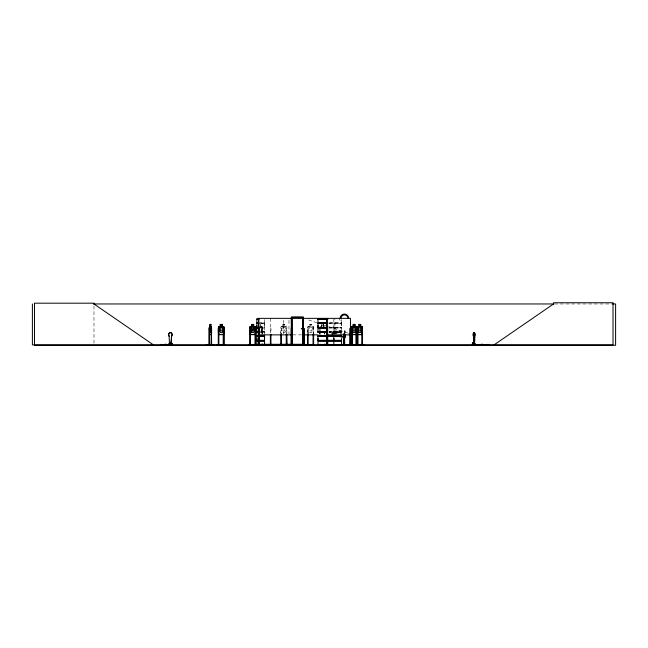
<?xml version="1.0" encoding="UTF-8"?>
<svg xmlns="http://www.w3.org/2000/svg" width="648" height="648" viewBox="0 0 648 648"><rect width="100%" height="100%" fill="white"/><g stroke="black" fill="none" stroke-linecap="round" stroke-linejoin="round"><path stroke-width="0.49" stroke-dasharray="3.24 2.43" d="M264.554 325.426L264.562 322.809L259.702 322.769M333.841 319.108L333.841 327.37L333.85 325.426M334.927 325.426L334.935 319.108M341.561 325.426L341.561 322.809L329.144 322.769M264.554 335.753L264.651 327.661L259.686 327.823M333.841 327.37L333.85 335.753M334.927 335.753L334.935 323.53M341.561 335.753L341.642 327.702M344.874 331.079L344.89 331.509M345.044 331.509C344.137 332.4 344.007 330.197 345.044 331.079L345.028 331.509L336.11 331.574L336.215 331.015M264.635 323.206L259.686 323.263M264.603 332.084L260.699 332.1M329.208 332.254L341.65 331.833L329.135 331.752M261.897 334.554L262.529 332.594L262.562 327.143L261.922 326.43L260.755 326.43M262.148 333.947L262.594 332.602M286.157 334.554L286.902 332.602M312.968 334.554L313.648 332.594L313.713 327.143L313 326.43L311.68 326.43L311.68 324.397L309.655 324.397L309.72 326.495L308.707 327.175L308.707 330.966L309.72 332.594L311.615 332.594L312.628 330.966L312.628 327.175L311.615 326.495L311.615 324.462L309.72 324.462M313.251 333.947L313.713 332.602M348.519 333.671L349.126 333.509M341.626 331.889L329.135 331.906M341.626 323.271L329.111 323.263M341.626 327.823L329.111 327.823M261.97 332.319L262.651 332.319M332.343 332.319L333.015 332.319M338.969 332.319L339.649 332.319M338.402 332.894L338.418 332.23L336.32 333.558C334.328 331.015 333.234 333.202 335.923 333.963M260.731 332.594L261.63 330.966L261.63 327.175L260.731 326.495L260.755 324.397L260.788 326.43M334.271 332.019L333.68 333.04L331.865 332.967L331.898 335M335.656 332.319L336.855 332.319M307.687 327.183L308.302 326.495L312.968 326.495L313.648 327.175L313.656 333.242M334.287 330.942L333.68 331.614L333.68 334.935M260.699 331.93L264.603 331.752M554.534 303.961L611.599 303.961M260.699 323.028L264.643 323.085M329.111 323.028L341.609 323.012M259.702 323.53L264.562 323.53L264.643 327.645M329.144 323.53L341.569 323.53L341.65 327.645M282.909 324.462L284.804 324.462M283.249 324.802L284.464 324.802L284.464 325.482L283.249 325.482M282.844 326.43L281.459 326.43L280.811 327.151L280.778 333.242M284.869 326.43L286.189 326.43L286.902 327.143L286.837 333.242M309.655 326.43L308.27 326.43L307.622 327.151L308.043 333.947M320.193 326.43L321.481 326.43M324.526 326.43L323.303 326.43L323.303 324.397M259.046 326.495L261.93 326.495L262.497 327.175L262.391 333.242M281.483 326.495L286.157 326.495M259.702 327.321L264.562 327.321M329.144 327.321L341.569 327.321M259.686 327.588L264.619 327.588M329.111 327.588L341.601 327.524M260.699 328.091L264.562 328.091M329.144 328.091L341.569 328.091M262.489 328.39L261.897 328.39L261.897 333.242M270.41 328.39L270.969 328.39L270.969 333.356M280.778 328.39L281.345 328.39L281.345 333.242M286.845 328.39L286.278 328.39L286.286 333.242M313.656 328.39L313.089 328.39L313.097 333.242M264.554 331.646L260.699 331.654L264.57 331.744L264.546 332.311L260.699 332.311M329.144 331.646L341.561 331.646M330.221 332.319L329.071 332.254L341.561 332.319M334.271 333.04L337.551 333.04L337.551 334.935M343.019 333.582L344.428 333.582M343.966 333.72L344.655 333.72M292.839 334.87L301.514 334.87M308.61 319.966L317.172 322.834M322.89 324.737L327.645 326.325M328.601 326.649L349.547 333.639M337.551 332.019L338.961 333.04M339.155 319.245L340.313 320.444M260.731 330.966L261.784 333.331M307.687 332.594L308.1 333.898M280.876 332.594L281.289 333.898L280.811 332.602M319.61 332.602L320.177 334.619M344.501 331.079L344.534 333.558M341.561 322.769L341.569 319.108M264.554 322.769L264.562 319.108M345.011 333.558L345.028 330.966L334.255 330.942L333.623 331.582L333.623 332.967M344.639 331.638L344.639 333.558M340.718 335.381L340.718 331.565L338.969 330.942L340.694 331.614L340.662 333.485M332.805 334.595L332.805 333.38L332.213 333.38L332.213 334.595M331.954 333.04L331.954 334.935M324.697 331.298L324.697 334.214M324.608 331.298L324.608 334.214M323.239 324.462L323.271 326.495M322.931 324.802L322.931 325.482L321.821 325.482L321.821 324.802M321.546 325.142L321.546 326.495M321.457 324.397L321.513 326.495M320.201 329.354L320.201 332.27M320.112 331.298L320.112 334.214M319.699 328.082L319.691 334.214L319.602 331.298M308.148 333.242L308.156 328.39L307.589 328.39L307.598 333.242M288.984 320.298L288.984 333.898M283.306 320.298L283.306 333.898M270.41 318.354L270.41 333.898M261.995 328.39L261.995 333.242M260.431 324.802L260.431 325.482M93.976 305.953L93.976 343.902M285.817 330.966L284.804 332.594L282.909 332.594L281.888 330.966L281.888 327.175L282.909 326.495L282.844 324.397L284.869 324.397L284.804 326.495L285.817 327.175L285.817 330.966M311.275 324.802L310.06 324.802L310.06 325.482L311.275 325.482L311.275 324.802M284.804 327.175L282.909 327.175L282.909 330.966L284.804 330.966L284.804 327.175M311.615 327.175L309.72 327.175L309.72 330.966L311.615 330.966L311.615 327.175"/><path stroke-width="0.97" d="M256.835 340.313L256.835 336.514L264.562 336.514L264.554 340.313L256.835 340.313L256.843 338.418M258.771 327.321L256.835 327.321L256.843 325.426M264.554 338.418L264.554 336.514M325.709 340.313L317.982 340.313L317.99 338.418M325.709 327.321L317.982 327.321L317.99 325.426M333.85 338.418L333.85 340.313L333.841 336.514M255.774 344.89L255.677 344.299L254.956 344.299L254.956 344.898L264.554 344.631M261.808 344.89L261.841 344.469M261.97 344.89L261.922 344.299M474.474 344.104L474.66 336.15A2.066 0.883 -90 0 0 474.66 333.226A2.066 0.883 -90 0 0 473.413 333.226A2.066 0.883 -90 0 0 473.413 336.15L473.591 344.104M474.595 344.104L474.773 336.15A2.066 0.883 -90 0 0 474.773 333.226A2.066 0.883 -90 0 0 473.526 333.226A2.066 0.883 -90 0 0 473.526 336.15L473.712 344.104M169.476 344.104L169.12 336.15A2.066 1.725 -90 0 1 169.12 333.226A2.066 1.725 -90 0 1 171.566 333.226A2.066 1.725 -90 0 1 171.566 336.15L170.837 343.205M171.323 343.108L171.631 336.15A2.066 1.725 -90 0 0 171.631 333.226A2.066 1.725 -90 0 0 169.193 333.226A2.066 1.725 -90 0 0 169.193 336.15L169.12 336.15M473.283 342.784C473.226 343.327 472.554 342.549 473.915 343.205M473.34 342.962L473.89 343.205M344.372 336.539L345.011 336.45L345.011 337.138M170.959 343.205C169.695 342.8 171.283 342.711 171.072 343.205M170.44 343.205C172.198 342.857 169.906 342.509 170.562 343.205M170.44 342.719L171.169 342.986L170.61 342.849M170.343 343.14L170.91 343.181M171.072 342.719L170.432 342.962L171.08 343.084M170.643 343.14L170.497 342.711M209.531 334.619L211.426 334.619L211.345 326.495M211.426 334.619L211.669 332.594M472.975 343.14L473.315 342.849M473.915 342.719L473.243 343.148M473.963 343.14L473.55 343.076M206.283 344.59L214.415 344.849M344.906 336.45L344.906 337.138M301.255 344.849L301.231 344.388M305.662 344.849L301.271 344.566L305.678 344.566M329.322 344.59L318.257 344.817M356.044 334.619L356.635 332.602M361.803 334.619L362.394 332.602M223.39 334.619L224.062 332.602L224.062 327.143L223.374 326.43L222.151 326.43L222.175 324.397L220.271 324.397L220.271 326.43L218.992 326.43L218.392 327.151L218.392 332.602L218.967 334.619L223.414 334.619M249.82 332.602L250.436 334.619L255.045 334.619L255.701 332.602M255.037 334.619L255.717 332.602L255.709 327.143L255.02 326.43L253.724 326.43M209.32 344.898L209.296 327.151L210.138 326.43M209.596 334.619L209.353 327.151L209.612 326.495L211.41 326.495M217.048 344.59L225.196 344.59M248.8 344.849L266.587 344.898M250.193 344.858L250.177 344.299M280.487 344.89L280.714 344.299M307.371 344.59L307.654 344.299M488.884 344.736L472.279 344.874M473.72 343.553L473.631 344.898M487.547 344.412L487.466 344.898M488.722 344.882L488.867 344.412L480.533 344.631M250.298 334.182L254.048 326.43M301.304 328.552C302.689 327.669 301.296 329.994 301.425 328.398M345.011 337.073L345.011 334.522M351.467 344.898L351.459 327.151L352.01 326.43L353.225 326.43M351.581 344.898L351.5 327.151L352.042 326.43M358.976 326.43L357.769 326.43L357.218 327.151L357.283 344.898M357.801 326.43L357.275 327.183L357.429 344.898M160.704 344.882L160.51 344.412L167.354 344.631M161.206 344.882L160.882 344.89M162.446 344.89L163.102 344.412M169.711 343.553L169.582 344.89M171.655 344.89L172.295 344.631L172.303 343.553L171.161 343.553M249.764 344.898L249.804 327.151L250.428 326.43L251.78 326.43M249.82 327.151L250.444 326.43M340.038 344.858L364.168 344.849M353.241 326.495L352.382 327.175L352.382 330.966L353.241 332.594L354.853 332.594L355.72 330.966L355.72 327.175L354.853 326.495L354.853 324.462L353.241 324.462L353.281 326.495L353.184 324.397L354.95 324.397L354.885 326.495M494.051 344.898L553.538 303.961L553.538 302.754L613.016 302.754L613.016 344.898L32.4 344.898L32.4 303.961M160.348 344.898L172.465 344.898M172.271 344.752L160.542 344.752M327.71 344.744L327.661 328.39L327.119 328.39M93.215 303.961L553.846 303.961M612.562 303.961L615.6 303.961L615.6 345.246L34.49 345.246L34.49 303.183L93.976 303.183L93.976 303.961L153.454 344.898M292.175 317.99L302.527 317.99M291.875 318.354L258.795 318.354L258.746 344.898M256.835 318.954L258.779 318.946M317.974 318.954L325.709 318.954M327.2 318.954L327.742 318.946M258.892 319.132L256.835 319.091L256.843 322.769L258.771 322.769M317.974 319.108L325.709 319.091M327.2 319.091L327.718 319.108M256.843 319.334L258.779 319.334M317.99 319.334L325.701 319.334M327.216 319.334L327.75 319.334M325.709 322.769L317.982 322.769L317.982 319.108M327.208 322.769L327.734 322.769M256.786 323.028L258.746 323.028M317.925 323.028L325.758 323.028M327.159 323.028L327.677 323.028M256.786 323.263L258.746 323.263M317.925 323.263L325.758 323.263M327.159 323.263L327.677 323.263M258.771 323.53L256.835 323.53L256.835 327.321M325.709 323.53L317.982 323.53L317.982 327.321M327.208 323.53L327.734 323.53M210.098 324.462L210.892 324.462M220.336 324.462L222.118 324.462M251.829 324.462L253.676 324.462M359 324.462L360.644 324.462M210.851 326.43L211.418 326.43M354.91 326.43L356.06 326.43M360.669 326.43L361.819 326.43M219.016 326.495L223.374 326.495L223.973 327.175M250.452 326.495L254.98 326.495M352.034 326.495L356.036 326.495M357.793 326.495L361.795 326.495L362.37 327.175L362.297 344.898L362.281 344.299M224.038 327.143L223.941 344.898M356.667 344.898L356.675 327.143L356.546 344.898M362.394 327.143L362.483 344.898M327.208 327.321L327.734 327.321M256.786 327.588L258.746 327.588M317.925 327.588L325.758 327.588M327.159 327.588L327.677 327.588M256.786 327.823L258.746 327.823M317.925 327.823L325.758 327.823M327.159 327.823L327.677 327.823M258.771 328.091L256.835 328.091L256.835 331.744L258.763 331.744L256.843 331.646M325.709 328.091L317.982 328.091L317.982 331.744L325.701 331.646L317.974 331.752M327.208 328.091L327.734 328.091M211.613 328.39L211.37 344.898M223.973 328.39L223.374 328.39L223.317 344.898L223.455 328.39M249.707 328.39L250.306 328.39L250.314 344.898M255.612 328.39L255.02 328.39L255.012 344.898M258.593 328.39L259.354 328.39L259.419 344.898M291.827 328.39L291.268 328.39L291.203 344.898M303.466 328.39L304.009 328.39L304.058 344.898M351.467 328.39L352.05 328.39L352.107 344.898M356.724 328.39L356.141 328.39L356.198 344.898M357.226 328.39L357.809 328.39L357.753 344.898L357.696 328.39M361.9 328.39L362.483 328.39M256.835 331.946L258.779 331.906M317.974 331.906L325.709 331.946M258.763 332.1L256.835 332.1L256.843 335.753L264.562 335.753M317.974 332.084L325.709 332.084M256.843 332.319L258.779 332.319M317.99 332.319L325.701 332.319M218.392 332.602L218.992 334.619M357.218 332.602L357.785 334.619M209.555 334.554L211.41 334.554M219.016 334.554L223.374 334.554M254.98 334.554L250.452 334.554L249.869 332.594L249.885 327.183M352.034 334.554L356.036 334.554M357.793 334.554L361.795 334.554M356.084 334.619L351.994 334.619L351.459 332.602L352.026 334.619M357.753 334.619L361.835 334.619M258.795 334.87L291.827 334.87M303.466 334.87L318.063 334.87M327.119 334.87L350.471 334.87M317.982 335.753L325.709 335.753M327.726 335.753L341.569 335.753M256.786 336.02L264.619 336.02M317.925 336.02L325.758 336.02M327.677 336.02L341.618 336.02M256.786 336.255L264.619 336.255M317.925 336.255L325.758 336.255M327.677 336.255L341.618 336.255M325.709 336.514L317.982 336.514L317.982 340.313M327.726 336.514L345.028 336.579M340.994 337.073L345.044 337.009M327.726 340.313L341.569 340.313L341.569 338.418M256.786 340.573L264.619 340.573M317.925 340.573L325.758 340.573M327.677 340.573L341.618 340.573M256.786 340.808L264.619 340.808M317.925 340.808L325.758 340.808M327.677 340.808L341.618 340.808M325.709 341.075L317.982 341.075L317.982 344.736M327.726 341.075L341.569 341.075L341.569 344.736M164.908 344.242L166.277 344.242M481.278 344.242L482.647 344.242M168.982 344.412L172.101 344.412L172.101 343.553M209.029 344.299L209.547 344.299M211.143 344.299L211.645 344.898L211.361 326.43M223.317 344.299L224.03 344.299M250.371 344.299L249.65 344.299L249.65 344.898M258.536 344.299L304.066 344.299M307.525 344.299L308.221 344.299L308.221 344.898M313.024 344.299L313.948 344.89M326.373 344.299L327.718 344.299M350.025 344.299L350.681 344.299M351.41 344.299L352.115 344.299M356.084 344.299L356.781 344.299L356.781 344.898M357.17 344.299L357.866 344.299M362.54 344.299L361.843 344.299L361.843 344.898M475.154 344.412L472.497 344.412L472.392 343.553L472.392 344.631M281.402 344.469L286.222 344.469M286.789 344.558L287.137 344.89L286.837 334.214M308.213 344.469L313.033 344.469M317.99 344.631L353.103 344.898L317.974 344.736M254.883 344.849L264.57 344.744L264.562 341.075L256.835 341.075L256.835 344.736M291.908 344.817L291.827 318.354M355.128 344.817L358.862 344.558L355.161 344.858M488.892 344.752L472.457 344.882M326.811 344.866L326.819 318.354L303.466 318.354L303.612 344.858M255.134 344.858L255.158 344.299M327.021 344.898L326.973 328.39L326.43 328.39L326.511 344.898L326.754 344.299M324.778 344.849L324.769 344.299M349.855 334.724L350.382 334.441L350.236 333.388M254.988 326.43L255.701 327.143L255.579 344.898L255.482 344.299M361.786 326.43L362.426 327.143M356.027 326.43L356.675 327.143M303.531 344.817L303.62 328.39M326.551 344.817L326.584 328.39M475.259 344.631L475.259 343.553L473.615 343.553L473.615 344.412M473.396 344.412L473.396 342.606L472.854 342.606L472.854 344.412M473.259 342.606L473.259 344.412M472.991 342.606L472.991 344.412M362.102 344.299L362.086 344.898M362.013 328.39L361.957 344.898M360.701 326.43L360.701 324.397L358.943 324.397L359.041 326.495L358.142 327.175L358.142 330.966L359 332.594L360.612 332.594L361.471 330.966L361.471 327.175L360.612 326.495L360.669 324.397M357.866 344.299L357.866 344.898M356.254 328.39L356.254 344.898M351.937 328.39L351.994 344.898M351.872 344.299L351.848 344.898M351.67 344.299L351.653 344.898M350.625 344.898L350.625 328.39L350.082 328.39L350.033 344.898M350.325 344.299L350.406 344.898L350.471 318.354L327.119 318.354L327.119 344.898M350.236 328.39L350.187 344.898M344.639 334.522L344.639 344.898M344.534 334.522L344.501 344.898M344.444 334.579L344.355 344.898L344.266 334.579M344.177 334.579L344.12 344.898M333.841 341.075L333.841 344.736M327.507 328.39L327.556 344.898M327.418 344.299L327.361 344.898M327.272 328.39L327.272 344.898M325.175 344.299L325.175 344.898M325.118 344.299L325.045 344.898L325.029 344.299M324.64 344.898L324.64 344.299L324.551 344.898M320.258 344.898L320.201 344.299L320.169 344.898M320.023 344.299L320.023 344.898M319.78 344.898L319.545 344.299M313.648 334.214L313.6 344.898M313.162 344.299L313.154 344.898M313.089 334.214L313.033 344.898M308.148 334.214L308.084 344.898M307.598 334.214L307.525 344.898M306.528 344.898L292.208 344.866L292.11 317.917L302.592 317.917L302.527 344.898M303.855 328.39L303.904 344.898M303.791 344.299L303.766 344.898M303.329 344.898L303.41 317.107L291.3 317.107L291.3 344.898M303.296 344.898L303.248 317.261L291.454 317.261L291.454 344.898M302.948 344.299L302.948 344.898M302.883 344.299L302.819 344.898M302.746 344.388L302.746 344.898M300 344.388L300.032 344.898M291.762 344.299L291.762 344.898M286.781 344.299L286.789 344.898M286.335 344.299L286.351 344.898M286.278 334.214L286.222 344.898M281.337 334.214L281.402 344.898M281.264 344.299L281.264 344.898M280.786 334.214L280.827 344.898M271.48 344.388L271.48 344.898M271.034 344.299L271.034 344.898M270.969 334.352L270.904 344.898M270.605 344.898L268.029 344.898M270.41 334.352L270.37 344.898L270.346 344.299M262.545 344.299L262.545 344.898L262.448 344.299M262.319 344.299L262.302 344.898M261.995 344.299L262.084 344.898M259.046 344.299L259.038 344.898L258.973 334.352M258.698 344.299L258.714 344.898L258.601 318.354M257.685 344.469L257.685 344.898M257.629 344.299L257.58 344.898M257.523 344.299L257.434 344.898M257.216 344.299L257.135 344.898M257.07 344.299L257.029 344.898M256.973 344.299L256.973 344.898M249.836 344.299L249.845 344.898M223.892 328.39L223.892 344.898M223.536 344.299L223.528 344.898M222.151 324.397L222.118 326.495L223.058 327.175L223.058 330.966L222.118 332.594L220.361 332.594L219.421 330.966L219.421 327.175L220.361 326.495L220.296 324.397M218.935 344.898L218.935 344.299L218.214 344.299L218.214 344.898M218.854 344.898L218.87 328.39L218.271 328.39L218.295 344.898M218.716 344.299L218.708 344.898M218.441 344.299L218.425 344.898M211.353 344.299L211.329 344.898M211.191 333.242L211.167 344.898M210.163 324.462L209.774 330.966L210.163 332.594L210.892 332.594L210.916 324.397L210.074 324.397L210.098 326.495M209.515 344.898L209.49 328.39L209.077 328.39L209.077 344.898L209.053 344.299M209.361 344.299L209.361 344.898M171.404 344.412L171.404 342.606L170.529 342.606L170.529 344.412M171.323 342.606L171.323 344.412M170.61 342.606L170.61 344.412M169.914 344.412L169.914 343.553L168.78 343.553L168.78 344.631M340.054 317.893A5.2 4.504 -90 0 1 344.404 314.037A5.2 4.504 -90 0 1 348.762 317.893M340.848 318.119A4.342 3.758 -90 0 1 344.485 314.896A4.342 3.758 -90 0 1 348.114 318.119M254.656 330.966L253.676 332.594L251.845 332.594L250.865 330.966L250.865 327.175L251.845 326.495L251.764 324.397L253.741 324.397L253.676 326.495L254.656 327.175L254.656 330.966M210.762 324.802L210.292 325.482L210.762 324.802M221.802 324.802L220.676 324.802L220.676 325.482L221.802 325.482L221.802 324.802M253.344 324.802L252.169 324.802L252.169 325.482L253.344 325.482L253.344 324.802M354.569 324.802L353.533 324.802L353.533 325.482L354.569 325.482L354.569 324.802M360.32 324.802L359.292 324.802L359.292 325.482L360.32 325.482L360.32 324.802M210.892 327.175L210.163 327.175L210.163 330.966L210.892 330.966L210.892 327.175M222.118 327.175L220.361 327.175L220.361 330.966L222.118 330.966L222.118 327.175M253.676 327.175L251.845 327.175L251.845 330.966L253.676 330.966L253.676 327.175M354.853 327.175L353.241 327.175L353.241 330.966L354.853 330.966L354.853 327.175M360.612 327.175L359 327.175L359 330.966L360.612 330.966L360.612 327.175M343.95 344.898L343.958 334.579L343.902 344.898"/></g></svg>
